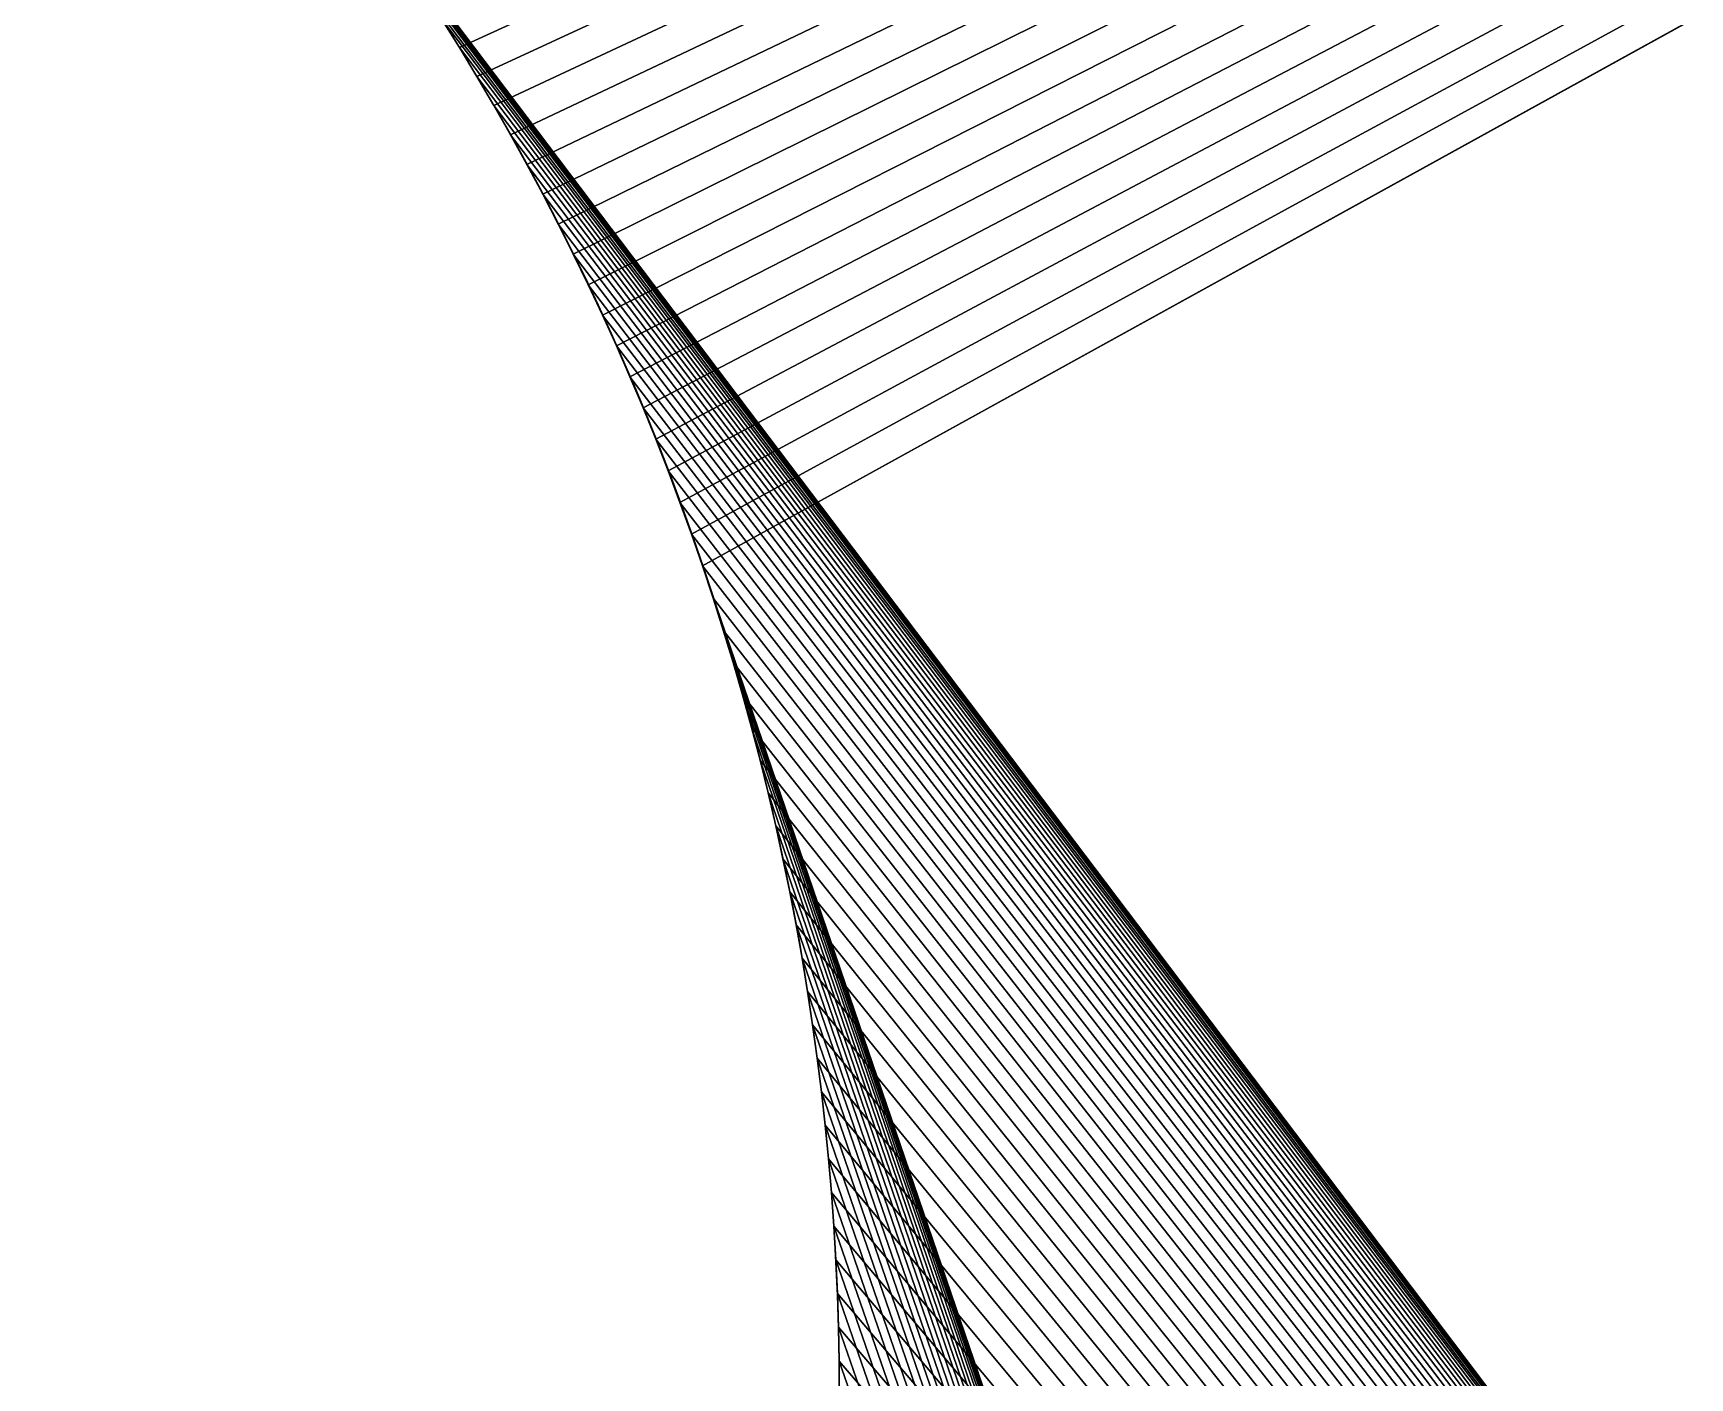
# Model space of a CAD drawing. Header units: millimetres. Extents: x 2995 to 3227, y 1383 to 1648.
# Drawn here: x 3147.743 to 3149.027, y 1563.676 to 1564.719 of the extents above; entities that cross this region are included whole.
import ezdxf

# ---------------------------------------------------------------- set-up
doc = ezdxf.new("R2010")
doc.units = ezdxf.units.MM

# ---------------------------------------------------------------- blocks, each defined once
blk = doc.blocks.new('Mastil_5')
for p, q in [((29.8379, -5.011, -3), (29.8379, -5.011, 5)), ((29.864, -5.0084, -3), (29.864, -5.0084, 5)), ((29.8901, -5.0062, -3), (29.8901, -5.0062, 5)), ((29.9162, -5.0043, -3), (29.9162, -5.0043, 5)), ((29.9423, -5.0027, -3), (29.9423, -5.0027, 5)), ((29.9685, -5.0015, -3), (29.9685, -5.0015, 5)), ((29.9946, -5.0007, -3), (29.9946, -5.0007, 5)), ((30.0208, -5.0002, -3), (30.0208, -5.0002, 5)), ((29.76, -5.0207, -3), (29.76, -5.0207, 5)), ((29.786, -5.0171, -3), (29.786, -5.0171, 5)), ((29.8119, -5.0139, -3), (29.8119, -5.0139, 5)), ((29.6825, -5.0335, -3), (29.6825, -5.0335, 5)), ((29.7083, -5.0289, -3), (29.7083, -5.0289, 5)), ((29.7341, -5.0246, -3), (29.7341, -5.0246, 5)), ((29.6056, -5.0493, -3), (29.6056, -5.0493, 5)), ((29.6312, -5.0437, -3), (29.6312, -5.0437, 5)), ((29.6568, -5.0384, -3), (29.6568, -5.0384, 5)), ((29.5547, -5.0615, -3), (29.5547, -5.0615, 5)), ((29.5801, -5.0553, -3), (29.5801, -5.0553, 5)), ((29.5041, -5.0751, -3), (29.5041, -5.0751, 5)), ((29.5294, -5.0681, -3), (29.5294, -5.0681, 5)), ((29.479, -5.0824, -3), (29.479, -5.0824, 5)), ((29.429, -5.0979, -3), (29.429, -5.0979, 5)), ((29.4539, -5.09, -3), (29.4539, -5.09, 5)), ((29.4041, -5.1061, -3), (29.4041, -5.1061, 5)), ((29.3548, -5.1236, -3), (29.3548, -5.1236, 5)), ((29.3794, -5.1147, -3), (29.3794, -5.1147, 5)), ((29.3303, -5.1328, -3), (29.3303, -5.1328, 5)), ((29.2816, -5.1522, -3), (29.2816, -5.1522, 5)), ((29.3059, -5.1424, -3), (29.3059, -5.1424, 5)), ((29.2575, -5.1624, -3), (29.2575, -5.1624, 5)), ((29.2335, -5.1729, -3), (29.2335, -5.1729, 5)), ((29.2097, -5.1837, -3), (29.2097, -5.1837, 5)), ((29.186, -5.1948, -3), (29.186, -5.1948, 5)), ((29.1624, -5.2063, -3), (29.1624, -5.2063, 5)), ((29.139, -5.218, -3), (29.139, -5.218, 5)), ((29.1158, -5.23, -3), (29.1158, -5.23, 5)), ((29.0698, -5.255, -3), (29.0698, -5.255, 5)), ((29.0927, -5.2424, -3), (29.0927, -5.2424, 5)), ((29.047, -5.2679, -3), (29.047, -5.2679, 5)), ((29.0244, -5.2812, -3), (29.0244, -5.2812, 5)), ((29.002, -5.2947, -3), (29.002, -5.2947, 5))]:
    blk.add_line(p, q)
at = {"color": 250, "true_color": 0x1e1e1e}
for centre in [(30.047, -7, -3), (30.047, -7, 5)]:
    blk.add_arc(centre, 2, 90, 180, dxfattribs=at)
mesh = blk.add_polyface(dxfattribs=at)
corners = [(29.786, -5.0171, -3), (44.348, 0, -3), (29.8119, -5.0139, -3), (29.8379, -5.011, -3), (29.864, -5.0084, -3), (29.8901, -5.0062, -3), (29.9162, -5.0043, -3), (29.9423, -5.0027, -3), (29.9685, -5.0015, -3), (29.9946, -5.0007, -3), (30.0208, -5.0002, -3), (30.047, -5, -3), (48.3872, -5, -3), (44.3736, 0.0002, -3), (44.3992, 0.0009, -3), (44.4248, 0.0021, -3), (44.4504, 0.0037, -3), (44.4759, 0.0058, -3), (44.5014, 0.0083, -3), (44.5268, 0.0113, -3), (44.5522, 0.0148, -3), (44.5775, 0.0187, -3), (44.6027, 0.0231, -3), (44.6278, 0.0279, -3), (44.6529, 0.0332, -3), (44.6778, 0.039, -3), (44.7027, 0.0452, -3), (44.7274, 0.0518, -3), (44.752, 0.0589, -3), (44.7765, 0.0664, -3), (44.8008, 0.0744, -3), (44.825, 0.0828, -3), (44.849, 0.0916, -3), (44.8729, 0.1009, -3), (44.8966, 0.1106, -3), (44.9201, 0.1208, -3), (44.9434, 0.1313, -3)]
mesh.append_faces([[corners[k] for k in face] for face in [(0, 1, 2), (2, 1, 3), (3, 1, 4), (4, 1, 5), (5, 1, 6), (6, 1, 7), (7, 1, 8), (8, 1, 9), (9, 1, 10), (10, 1, 11), (11, 1, 12)]], dxfattribs={"vtx0": -1, "vtx1": -1, "color": 250})
mesh.append_faces([[corners[k] for k in face] for face in [(12, 1, 13), (12, 13, 14), (12, 14, 15), (12, 15, 16), (12, 16, 17), (12, 17, 18), (12, 18, 19), (12, 19, 20), (12, 20, 21), (12, 21, 22), (12, 22, 23), (12, 23, 24), (12, 24, 25), (12, 25, 26), (12, 26, 27), (12, 27, 28), (12, 28, 29), (12, 29, 30), (12, 30, 31), (12, 31, 32), (12, 32, 33), (12, 33, 34), (12, 34, 35), (12, 35, 36)]], dxfattribs={"vtx0": -1, "vtx2": -1, "color": 250})
mesh = blk.add_polyface(dxfattribs=at)
corners = [(28.9798, -5.3085, -3), (26.5846, 0, -3), (29.002, -5.2947, -3), (29.0244, -5.2812, -3), (29.047, -5.2679, -3), (29.0698, -5.255, -3), (29.0927, -5.2424, -3), (29.1158, -5.23, -3), (29.139, -5.218, -3), (29.1624, -5.2063, -3), (29.186, -5.1948, -3), (29.2097, -5.1837, -3), (29.2335, -5.1729, -3), (29.2575, -5.1624, -3), (29.2816, -5.1522, -3), (29.3059, -5.1424, -3), (29.3303, -5.1328, -3), (29.3548, -5.1236, -3), (29.3794, -5.1147, -3), (29.4041, -5.1061, -3), (44.348, 0, -3), (29.429, -5.0979, -3), (29.4539, -5.09, -3), (29.479, -5.0824, -3), (29.5041, -5.0751, -3), (29.5294, -5.0681, -3), (29.5547, -5.0615, -3), (29.5801, -5.0553, -3), (29.6056, -5.0493, -3), (29.6312, -5.0437, -3), (29.6568, -5.0384, -3), (29.6825, -5.0335, -3), (29.7083, -5.0289, -3), (29.7341, -5.0246, -3), (29.76, -5.0207, -3), (29.786, -5.0171, -3)]
mesh.append_faces([[corners[k] for k in face] for face in [(0, 1, 2), (2, 1, 3), (3, 1, 4), (4, 1, 5), (5, 1, 6), (6, 1, 7), (7, 1, 8), (8, 1, 9), (9, 1, 10), (10, 1, 11), (11, 1, 12), (12, 1, 13), (13, 1, 14), (14, 1, 15), (15, 1, 16), (16, 1, 17), (17, 1, 18), (18, 1, 19), (19, 20, 21), (21, 20, 22), (22, 20, 23), (23, 20, 24), (24, 20, 25), (25, 20, 26), (26, 20, 27), (27, 20, 28), (28, 20, 29), (29, 20, 30), (30, 20, 31), (31, 20, 32), (32, 20, 33), (33, 20, 34), (34, 20, 35)]], dxfattribs={"vtx0": -1, "vtx1": -1, "color": 250})
mesh.append_faces([[corners[k] for k in face] for face in [(19, 1, 20)]], dxfattribs={"vtx0": -1, "vtx2": -1, "color": 250})
mesh = blk.add_polyface(dxfattribs=at)
corners = [(26.5846, 0, 5), (28.2418, -6.139, 5), (28.2533, -6.1154, 5), (28.265, -6.092, 5), (28.277, -6.0688, 5), (28.2894, -6.0457, 5), (28.302, -6.0228, 5), (28.315, -6, 5), (28.3282, -5.9774, 5), (28.3417, -5.955, 5), (28.3555, -5.9328, 5), (28.3697, -5.9107, 5), (28.3841, -5.8889, 5), (28.3988, -5.8672, 5), (28.4137, -5.8457, 5), (28.429, -5.8244, 5), (28.4445, -5.8034, 5), (28.4603, -5.7825, 5), (28.4764, -5.7618, 5), (28.4927, -5.7414, 5), (28.5093, -5.7211, 5), (28.5262, -5.7011, 5), (28.5433, -5.6813, 5), (28.5607, -5.6617, 5), (28.5784, -5.6424, 5), (28.5963, -5.6233, 5), (28.6144, -5.6044, 5), (28.6328, -5.5858, 5), (34.8244, -0.882, 5), (28.8504, -5.3975, 5), (28.8714, -5.382, 5), (28.8927, -5.3667, 5), (28.9142, -5.3517, 5), (28.9359, -5.3371, 5), (28.9577, -5.3227, 5), (28.9798, -5.3085, 5), (29.002, -5.2947, 5)]
mesh.append_faces([[corners[k] for k in face] for face in [(0, 1, 2), (0, 2, 3), (0, 3, 4), (0, 4, 5), (0, 5, 6), (0, 6, 7), (0, 7, 8), (0, 8, 9), (0, 9, 10), (0, 10, 11), (0, 11, 12), (0, 12, 13), (0, 13, 14), (0, 14, 15), (0, 15, 16), (0, 16, 17), (0, 17, 18), (0, 18, 19), (0, 19, 20), (0, 20, 21), (0, 21, 22), (0, 22, 23), (0, 23, 24), (0, 24, 25), (0, 25, 26), (0, 26, 27), (28, 29, 30), (28, 30, 31), (28, 31, 32), (28, 32, 33), (28, 33, 34), (28, 34, 35), (28, 35, 36)]], dxfattribs={"vtx0": -1, "vtx2": -1, "color": 250})
mesh = blk.add_polyface(dxfattribs=at)
corners = [(26.5846, 0, 5), (28.6328, -5.5858, 5), (28.6514, -5.5674, 5), (28.6703, -5.5493, 5), (28.6894, -5.5314, 5), (28.7087, -5.5137, 5), (28.7283, -5.4963, 5), (28.7481, -5.4792, 5), (28.7681, -5.4623, 5), (28.7884, -5.4457, 5), (28.8088, -5.4294, 5), (28.8295, -5.4133, 5), (28.8504, -5.3975, 5), (34.8244, -0.882, 5), (34.7414, -0.9457, 5), (29.3794, -5.1147, 5), (29.4041, -5.1061, 5), (29.429, -5.0979, 5), (29.4539, -5.09, 5), (29.479, -5.0824, 5), (29.5041, -5.0751, 5), (29.5294, -5.0681, 5), (29.5547, -5.0615, 5), (29.5801, -5.0553, 5), (29.6056, -5.0493, 5), (29.6312, -5.0437, 5), (29.6568, -5.0384, 5), (29.6825, -5.0335, 5), (29.7083, -5.0289, 5), (29.7341, -5.0246, 5), (29.76, -5.0207, 5), (29.786, -5.0171, 5), (29.8119, -5.0139, 5), (29.8379, -5.011, 5), (29.864, -5.0084, 5), (29.8901, -5.0062, 5)]
mesh.append_faces([[corners[k] for k in face] for face in [(0, 12, 13)]], dxfattribs={"vtx0": -1, "vtx1": -1, "vtx2": -1, "color": 250})
mesh.append_faces([[corners[k] for k in face] for face in [(0, 1, 2), (0, 2, 3), (0, 3, 4), (0, 4, 5), (0, 5, 6), (0, 6, 7), (0, 7, 8), (0, 8, 9), (0, 9, 10), (0, 10, 11), (0, 11, 12), (14, 15, 16), (14, 16, 17), (14, 17, 18), (14, 18, 19), (14, 19, 20), (14, 20, 21), (14, 21, 22), (14, 22, 23), (14, 23, 24), (14, 24, 25), (14, 25, 26), (14, 26, 27), (14, 27, 28), (14, 28, 29), (14, 29, 30), (14, 30, 31), (14, 31, 32), (14, 32, 33), (14, 33, 34), (14, 34, 35)]], dxfattribs={"vtx0": -1, "vtx2": -1, "color": 250})
mesh = blk.add_polyface(dxfattribs=at)
corners = [(30.047, -5, 5), (34.0027, -2.6047, 5), (34, -2.5, 5), (34.011, -2.7091, 5), (34.0246, -2.8129, 5), (34.0437, -2.9158, 5), (34.0681, -3.0176, 5), (34.0979, -3.118, 5), (26.5846, 0, 5), (34.8244, -0.882, 5), (34.9107, -0.8227, 5), (35, -0.7679, 5), (35.092, -0.718, 5), (35.1865, -0.6729, 5), (35.2833, -0.6328, 5), (35.382, -0.5979, 5), (35.4824, -0.5681, 5), (35.5842, -0.5437, 5), (35.6871, -0.5246, 5), (35.7909, -0.511, 5), (35.8953, -0.5027, 5), (34.7414, -0.9457, 5), (29.8901, -5.0062, 5), (29.9162, -5.0043, 5), (29.9423, -5.0027, 5), (29.9685, -5.0015, 5), (34.6617, -1.0137, 5), (29.9946, -5.0007, 5), (30.0208, -5.0002, 5), (34.2679, -1.5, 5), (34.218, -1.592, 5), (34.1729, -1.6865, 5), (34.1328, -1.7833, 5), (34.0979, -1.882, 5), (34.0681, -1.9824, 5), (34.0437, -2.0842, 5), (34.0246, -2.1871, 5), (34.011, -2.2909, 5), (34.0027, -2.3953, 5)]
mesh.append_faces([[corners[k] for k in face] for face in [(1, 0, 3), (3, 0, 4), (4, 0, 5), (5, 0, 6), (6, 0, 7), (29, 0, 30), (30, 0, 31), (31, 0, 32), (32, 0, 33), (33, 0, 34), (34, 0, 35), (35, 0, 36), (36, 0, 37), (37, 0, 38), (38, 0, 2)]], dxfattribs={"vtx0": -1, "vtx1": -1, "color": 250})
mesh.append_faces([[corners[k] for k in face] for face in [(0, 1, 2), (8, 9, 10), (8, 10, 11), (8, 11, 12), (8, 12, 13), (8, 13, 14), (8, 14, 15), (8, 15, 16), (8, 16, 17), (8, 17, 18), (8, 18, 19), (8, 19, 20), (21, 22, 23), (21, 23, 24), (21, 24, 25), (26, 25, 27), (26, 27, 28), (26, 28, 0)]], dxfattribs={"vtx0": -1, "vtx2": -1, "color": 250})
mesh = blk.add_polyface(dxfattribs=at)
corners = [(26.5846, 0, 5), (35.8953, -0.5027, 5), (44.348, 0, 5), (34.8244, -0.882, 5), (29.2097, -5.1837, 5), (34.7414, -0.9457, 5), (29.9685, -5.0015, 5), (34.6617, -1.0137, 5), (30.047, -5, 5), (34.5858, -1.0858, 5), (34.5137, -1.1617, 5), (34.4457, -1.2414, 5), (34.382, -1.3244, 5), (34.3227, -1.4107, 5), (34.2679, -1.5, 5), (36, -0.5, 5), (36.1047, -0.5027, 5), (36.2091, -0.511, 5), (36.3129, -0.5246, 5), (36.4158, -0.5437, 5), (36.5176, -0.5681, 5), (36.618, -0.5979, 5), (36.7167, -0.6328, 5), (36.8135, -0.6729, 5), (36.908, -0.718, 5), (37, -0.7679, 5), (37.0893, -0.8227, 5), (37.1756, -0.882, 5), (37.2586, -0.9457, 5), (37.3383, -1.0137, 5), (37.4142, -1.0858, 5), (37.4863, -1.1617, 5), (37.5543, -1.2414, 5), (37.618, -1.3244, 5), (37.6773, -1.4107, 5), (37.7321, -1.5, 5), (37.782, -1.592, 5), (37.8271, -1.6865, 5)]
mesh.append_faces([[corners[k] for k in face] for face in [(0, 1, 2), (3, 4, 5), (5, 6, 7), (7, 8, 9), (9, 8, 10), (10, 8, 11), (11, 8, 12), (12, 8, 13), (13, 8, 14)]], dxfattribs={"vtx0": -1, "vtx1": -1, "color": 250})
mesh.append_faces([[corners[k] for k in face] for face in [(2, 1, 15), (2, 15, 16), (2, 16, 17), (2, 17, 18), (2, 18, 19), (2, 19, 20), (2, 20, 21), (2, 21, 22), (2, 22, 23), (2, 23, 24), (2, 24, 25), (2, 25, 26), (2, 26, 27), (2, 27, 28), (2, 28, 29), (2, 29, 30), (2, 30, 31), (2, 31, 32), (2, 32, 33), (2, 33, 34), (2, 34, 35), (2, 35, 36), (2, 36, 37)]], dxfattribs={"vtx0": -1, "vtx2": -1, "color": 250})
mesh = blk.add_polyface(dxfattribs=at)
corners = [(34.0979, -3.118, 5), (30.047, -5, 5), (34.1328, -3.2167, 5), (34.1729, -3.3135, 5), (34.218, -3.408, 5), (34.2679, -3.5, 5), (34.3227, -3.5893, 5), (34.382, -3.6756, 5), (34.4457, -3.7586, 5), (34.5137, -3.8383, 5), (34.5858, -3.9142, 5), (34.6617, -3.9863, 5), (34.7414, -4.0543, 5), (34.8244, -4.118, 5), (34.9107, -4.1773, 5), (35, -4.2321, 5), (35.092, -4.282, 5), (35.1865, -4.3271, 5), (34.8244, -0.882, 5), (29.002, -5.2947, 5), (29.0244, -5.2812, 5), (29.047, -5.2679, 5), (29.0698, -5.255, 5), (29.0927, -5.2424, 5), (29.1158, -5.23, 5), (29.139, -5.218, 5), (29.1624, -5.2063, 5), (29.186, -5.1948, 5), (29.2097, -5.1837, 5), (34.7414, -0.9457, 5), (29.2335, -5.1729, 5), (29.2575, -5.1624, 5), (29.2816, -5.1522, 5), (29.3059, -5.1424, 5), (29.3303, -5.1328, 5), (29.3548, -5.1236, 5), (29.3794, -5.1147, 5)]
mesh.append_faces([[corners[k] for k in face] for face in [(0, 1, 2), (2, 1, 3), (3, 1, 4), (4, 1, 5), (5, 1, 6), (6, 1, 7), (7, 1, 8), (8, 1, 9), (9, 1, 10), (10, 1, 11), (11, 1, 12), (12, 1, 13), (13, 1, 14), (14, 1, 15), (15, 1, 16), (16, 1, 17)]], dxfattribs={"vtx0": -1, "vtx1": -1, "color": 250})
mesh.append_faces([[corners[k] for k in face] for face in [(18, 19, 20), (18, 20, 21), (18, 21, 22), (18, 22, 23), (18, 23, 24), (18, 24, 25), (18, 25, 26), (18, 26, 27), (18, 27, 28), (29, 28, 30), (29, 30, 31), (29, 31, 32), (29, 32, 33), (29, 33, 34), (29, 34, 35), (29, 35, 36)]], dxfattribs={"vtx0": -1, "vtx2": -1, "color": 250})
mesh = blk.add_polyface(dxfattribs=at)
corners = [(29.8379, -5.011, 5), (29.8119, -5.0139, -3), (29.8379, -5.011, -3), (29.8119, -5.0139, 5)]
mesh.append_faces([[corners[k] for k in face] for face in [(0, 1, 2), (1, 0, 3)]], dxfattribs={"vtx0": -1, "color": 250})
mesh = blk.add_polyface(dxfattribs=at)
corners = [(29.864, -5.0084, 5), (29.8379, -5.011, -3), (29.864, -5.0084, -3), (29.8379, -5.011, 5)]
mesh.append_faces([[corners[k] for k in face] for face in [(0, 1, 2), (1, 0, 3)]], dxfattribs={"vtx0": -1, "color": 250})
mesh = blk.add_polyface(dxfattribs=at)
corners = [(29.8901, -5.0062, -3), (29.864, -5.0084, 5), (29.864, -5.0084, -3), (29.8901, -5.0062, 5)]
mesh.append_faces([[corners[k] for k in face] for face in [(0, 1, 2), (1, 0, 3)]], dxfattribs={"vtx0": -1, "color": 250})
mesh = blk.add_polyface(dxfattribs=at)
corners = [(29.9162, -5.0043, 5), (29.8901, -5.0062, -3), (29.9162, -5.0043, -3), (29.8901, -5.0062, 5)]
mesh.append_faces([[corners[k] for k in face] for face in [(0, 1, 2), (1, 0, 3)]], dxfattribs={"vtx0": -1, "color": 250})
mesh = blk.add_polyface(dxfattribs=at)
corners = [(29.9423, -5.0027, 5), (29.9162, -5.0043, -3), (29.9423, -5.0027, -3), (29.9162, -5.0043, 5)]
mesh.append_faces([[corners[k] for k in face] for face in [(0, 1, 2), (1, 0, 3)]], dxfattribs={"vtx0": -1, "color": 250})
mesh = blk.add_polyface(dxfattribs=at)
corners = [(29.9685, -5.0015, 5), (29.9423, -5.0027, -3), (29.9685, -5.0015, -3), (29.9423, -5.0027, 5)]
mesh.append_faces([[corners[k] for k in face] for face in [(0, 1, 2), (1, 0, 3)]], dxfattribs={"vtx0": -1, "color": 250})
mesh = blk.add_polyface(dxfattribs=at)
corners = [(29.9946, -5.0007, 5), (29.9685, -5.0015, -3), (29.9946, -5.0007, -3), (29.9685, -5.0015, 5)]
mesh.append_faces([[corners[k] for k in face] for face in [(0, 1, 2), (1, 0, 3)]], dxfattribs={"vtx0": -1, "color": 250})
mesh = blk.add_polyface(dxfattribs=at)
corners = [(30.0208, -5.0002, 5), (29.9946, -5.0007, -3), (30.0208, -5.0002, -3), (29.9946, -5.0007, 5)]
mesh.append_faces([[corners[k] for k in face] for face in [(0, 1, 2), (1, 0, 3)]], dxfattribs={"vtx0": -1, "color": 250})
mesh = blk.add_polyface(dxfattribs=at)
corners = [(30.047, -5, -3), (30.0208, -5.0002, 5), (30.0208, -5.0002, -3), (30.047, -5, 5)]
mesh.append_faces([[corners[k] for k in face] for face in [(0, 1, 2), (1, 0, 3)]], dxfattribs={"vtx0": -1, "color": 250})
mesh = blk.add_polyface(dxfattribs=at)
corners = [(29.76, -5.0207, 5), (29.7341, -5.0246, -3), (29.76, -5.0207, -3), (29.7341, -5.0246, 5)]
mesh.append_faces([[corners[k] for k in face] for face in [(0, 1, 2), (1, 0, 3)]], dxfattribs={"vtx0": -1, "color": 250})
mesh = blk.add_polyface(dxfattribs=at)
corners = [(29.786, -5.0171, 5), (29.76, -5.0207, -3), (29.786, -5.0171, -3), (29.76, -5.0207, 5)]
mesh.append_faces([[corners[k] for k in face] for face in [(0, 1, 2), (1, 0, 3)]], dxfattribs={"vtx0": -1, "color": 250})
mesh = blk.add_polyface(dxfattribs=at)
corners = [(29.8119, -5.0139, -3), (29.786, -5.0171, 5), (29.786, -5.0171, -3), (29.8119, -5.0139, 5)]
mesh.append_faces([[corners[k] for k in face] for face in [(0, 1, 2), (1, 0, 3)]], dxfattribs={"vtx0": -1, "color": 250})
mesh = blk.add_polyface(dxfattribs=at)
corners = [(29.6825, -5.0335, -3), (29.6568, -5.0384, 5), (29.6568, -5.0384, -3), (29.6825, -5.0335, 5)]
mesh.append_faces([[corners[k] for k in face] for face in [(0, 1, 2), (1, 0, 3)]], dxfattribs={"vtx0": -1, "color": 250})
mesh = blk.add_polyface(dxfattribs=at)
corners = [(29.7083, -5.0289, 5), (29.6825, -5.0335, -3), (29.7083, -5.0289, -3), (29.6825, -5.0335, 5)]
mesh.append_faces([[corners[k] for k in face] for face in [(0, 1, 2), (1, 0, 3)]], dxfattribs={"vtx0": -1, "color": 250})
mesh = blk.add_polyface(dxfattribs=at)
corners = [(29.7341, -5.0246, 5), (29.7083, -5.0289, -3), (29.7341, -5.0246, -3), (29.7083, -5.0289, 5)]
mesh.append_faces([[corners[k] for k in face] for face in [(0, 1, 2), (1, 0, 3)]], dxfattribs={"vtx0": -1, "color": 250})
mesh = blk.add_polyface(dxfattribs=at)
corners = [(29.6056, -5.0493, 5), (29.5801, -5.0553, -3), (29.6056, -5.0493, -3), (29.5801, -5.0553, 5)]
mesh.append_faces([[corners[k] for k in face] for face in [(0, 1, 2), (1, 0, 3)]], dxfattribs={"vtx0": -1, "color": 250})
mesh = blk.add_polyface(dxfattribs=at)
corners = [(29.6312, -5.0437, 5), (29.6056, -5.0493, -3), (29.6312, -5.0437, -3), (29.6056, -5.0493, 5)]
mesh.append_faces([[corners[k] for k in face] for face in [(0, 1, 2), (1, 0, 3)]], dxfattribs={"vtx0": -1, "color": 250})
mesh = blk.add_polyface(dxfattribs=at)
corners = [(29.6568, -5.0384, 5), (29.6312, -5.0437, -3), (29.6568, -5.0384, -3), (29.6312, -5.0437, 5)]
mesh.append_faces([[corners[k] for k in face] for face in [(0, 1, 2), (1, 0, 3)]], dxfattribs={"vtx0": -1, "color": 250})
mesh = blk.add_polyface(dxfattribs=at)
corners = [(29.5547, -5.0615, 5), (29.5294, -5.0681, -3), (29.5547, -5.0615, -3), (29.5294, -5.0681, 5)]
mesh.append_faces([[corners[k] for k in face] for face in [(0, 1, 2), (1, 0, 3)]], dxfattribs={"vtx0": -1, "color": 250})
mesh = blk.add_polyface(dxfattribs=at)
corners = [(29.5801, -5.0553, -3), (29.5547, -5.0615, 5), (29.5547, -5.0615, -3), (29.5801, -5.0553, 5)]
mesh.append_faces([[corners[k] for k in face] for face in [(0, 1, 2), (1, 0, 3)]], dxfattribs={"vtx0": -1, "color": 250})
mesh = blk.add_polyface(dxfattribs=at)
corners = [(29.5041, -5.0751, -3), (29.479, -5.0824, 5), (29.479, -5.0824, -3), (29.5041, -5.0751, 5)]
mesh.append_faces([[corners[k] for k in face] for face in [(0, 1, 2), (1, 0, 3)]], dxfattribs={"vtx0": -1, "color": 250})
mesh = blk.add_polyface(dxfattribs=at)
corners = [(29.5294, -5.0681, 5), (29.5041, -5.0751, -3), (29.5294, -5.0681, -3), (29.5041, -5.0751, 5)]
mesh.append_faces([[corners[k] for k in face] for face in [(0, 1, 2), (1, 0, 3)]], dxfattribs={"vtx0": -1, "color": 250})
mesh = blk.add_polyface(dxfattribs=at)
corners = [(29.479, -5.0824, 5), (29.4539, -5.09, -3), (29.479, -5.0824, -3), (29.4539, -5.09, 5)]
mesh.append_faces([[corners[k] for k in face] for face in [(0, 1, 2), (1, 0, 3)]], dxfattribs={"vtx0": -1, "color": 250})
mesh = blk.add_polyface(dxfattribs=at)
corners = [(29.429, -5.0979, 5), (29.4041, -5.1061, -3), (29.429, -5.0979, -3), (29.4041, -5.1061, 5)]
mesh.append_faces([[corners[k] for k in face] for face in [(0, 1, 2), (1, 0, 3)]], dxfattribs={"vtx0": -1, "color": 250})
mesh = blk.add_polyface(dxfattribs=at)
corners = [(29.4539, -5.09, 5), (29.429, -5.0979, -3), (29.4539, -5.09, -3), (29.429, -5.0979, 5)]
mesh.append_faces([[corners[k] for k in face] for face in [(0, 1, 2), (1, 0, 3)]], dxfattribs={"vtx0": -1, "color": 250})
mesh = blk.add_polyface(dxfattribs=at)
corners = [(29.4041, -5.1061, -3), (29.3794, -5.1147, 5), (29.3794, -5.1147, -3), (29.4041, -5.1061, 5)]
mesh.append_faces([[corners[k] for k in face] for face in [(0, 1, 2), (1, 0, 3)]], dxfattribs={"vtx0": -1, "color": 250})
mesh = blk.add_polyface(dxfattribs=at)
corners = [(29.3548, -5.1236, 5), (29.3303, -5.1328, -3), (29.3548, -5.1236, -3), (29.3303, -5.1328, 5)]
mesh.append_faces([[corners[k] for k in face] for face in [(0, 1, 2), (1, 0, 3)]], dxfattribs={"vtx0": -1, "color": 250})
mesh = blk.add_polyface(dxfattribs=at)
corners = [(29.3794, -5.1147, 5), (29.3548, -5.1236, -3), (29.3794, -5.1147, -3), (29.3548, -5.1236, 5)]
mesh.append_faces([[corners[k] for k in face] for face in [(0, 1, 2), (1, 0, 3)]], dxfattribs={"vtx0": -1, "color": 250})
mesh = blk.add_polyface(dxfattribs=at)
corners = [(29.3303, -5.1328, -3), (29.3059, -5.1424, 5), (29.3059, -5.1424, -3), (29.3303, -5.1328, 5)]
mesh.append_faces([[corners[k] for k in face] for face in [(0, 1, 2), (1, 0, 3)]], dxfattribs={"vtx0": -1, "color": 250})
mesh = blk.add_polyface(dxfattribs=at)
corners = [(29.2816, -5.1522, 5), (29.2575, -5.1624, -3), (29.2816, -5.1522, -3), (29.2575, -5.1624, 5)]
mesh.append_faces([[corners[k] for k in face] for face in [(0, 1, 2), (1, 0, 3)]], dxfattribs={"vtx0": -1, "color": 250})
mesh = blk.add_polyface(dxfattribs=at)
corners = [(29.3059, -5.1424, 5), (29.2816, -5.1522, -3), (29.3059, -5.1424, -3), (29.2816, -5.1522, 5)]
mesh.append_faces([[corners[k] for k in face] for face in [(0, 1, 2), (1, 0, 3)]], dxfattribs={"vtx0": -1, "color": 250})
mesh = blk.add_polyface(dxfattribs=at)
corners = [(29.2575, -5.1624, 5), (29.2335, -5.1729, -3), (29.2575, -5.1624, -3), (29.2335, -5.1729, 5)]
mesh.append_faces([[corners[k] for k in face] for face in [(0, 1, 2), (1, 0, 3)]], dxfattribs={"vtx0": -1, "color": 250})
mesh = blk.add_polyface(dxfattribs=at)
corners = [(29.2335, -5.1729, 5), (29.2097, -5.1837, -3), (29.2335, -5.1729, -3), (29.2097, -5.1837, 5)]
mesh.append_faces([[corners[k] for k in face] for face in [(0, 1, 2), (1, 0, 3)]], dxfattribs={"vtx0": -1, "color": 250})
mesh = blk.add_polyface(dxfattribs=at)
corners = [(29.2097, -5.1837, 5), (29.186, -5.1948, -3), (29.2097, -5.1837, -3), (29.186, -5.1948, 5)]
mesh.append_faces([[corners[k] for k in face] for face in [(0, 1, 2), (1, 0, 3)]], dxfattribs={"vtx0": -1, "color": 250})
mesh = blk.add_polyface(dxfattribs=at)
corners = [(29.186, -5.1948, 5), (29.1624, -5.2063, -3), (29.186, -5.1948, -3), (29.1624, -5.2063, 5)]
mesh.append_faces([[corners[k] for k in face] for face in [(0, 1, 2), (1, 0, 3)]], dxfattribs={"vtx0": -1, "color": 250})
mesh = blk.add_polyface(dxfattribs=at)
corners = [(29.1624, -5.2063, 5), (29.139, -5.218, -3), (29.1624, -5.2063, -3), (29.139, -5.218, 5)]
mesh.append_faces([[corners[k] for k in face] for face in [(0, 1, 2), (1, 0, 3)]], dxfattribs={"vtx0": -1, "color": 250})
mesh = blk.add_polyface(dxfattribs=at)
corners = [(29.139, -5.218, 5), (29.1158, -5.23, -3), (29.139, -5.218, -3), (29.1158, -5.23, 5)]
mesh.append_faces([[corners[k] for k in face] for face in [(0, 1, 2), (1, 0, 3)]], dxfattribs={"vtx0": -1, "color": 250})
mesh = blk.add_polyface(dxfattribs=at)
corners = [(29.1158, -5.23, 5), (29.0927, -5.2424, -3), (29.1158, -5.23, -3), (29.0927, -5.2424, 5)]
mesh.append_faces([[corners[k] for k in face] for face in [(0, 1, 2), (1, 0, 3)]], dxfattribs={"vtx0": -1, "color": 250})
mesh = blk.add_polyface(dxfattribs=at)
corners = [(29.0698, -5.255, 5), (29.047, -5.2679, -3), (29.0698, -5.255, -3), (29.047, -5.2679, 5)]
mesh.append_faces([[corners[k] for k in face] for face in [(0, 1, 2), (1, 0, 3)]], dxfattribs={"vtx0": -1, "color": 250})
mesh = blk.add_polyface(dxfattribs=at)
corners = [(29.0927, -5.2424, 5), (29.0698, -5.255, -3), (29.0927, -5.2424, -3), (29.0698, -5.255, 5)]
mesh.append_faces([[corners[k] for k in face] for face in [(0, 1, 2), (1, 0, 3)]], dxfattribs={"vtx0": -1, "color": 250})
mesh = blk.add_polyface(dxfattribs=at)
corners = [(29.047, -5.2679, 5), (29.0244, -5.2812, -3), (29.047, -5.2679, -3), (29.0244, -5.2812, 5)]
mesh.append_faces([[corners[k] for k in face] for face in [(0, 1, 2), (1, 0, 3)]], dxfattribs={"vtx0": -1, "color": 250})
mesh = blk.add_polyface(dxfattribs=at)
corners = [(29.0244, -5.2812, 5), (29.002, -5.2947, -3), (29.0244, -5.2812, -3), (29.002, -5.2947, 5)]
mesh.append_faces([[corners[k] for k in face] for face in [(0, 1, 2), (1, 0, 3)]], dxfattribs={"vtx0": -1, "color": 250})
mesh = blk.add_polyface(dxfattribs=at)
corners = [(29.002, -5.2947, -3), (28.9798, -5.3085, 5), (28.9798, -5.3085, -3), (29.002, -5.2947, 5)]
mesh.append_faces([[corners[k] for k in face] for face in [(0, 1, 2), (1, 0, 3)]], dxfattribs={"vtx0": -1, "color": 250})

msp = doc.modelspace()

# ---------------------------------------------------------------- block references
at = {"rotation": 270}
msp.add_blockref('Mastil_5', (3153.3678, 1593.7095, 3), dxfattribs=at)

doc.saveas('drawing.dxf')
